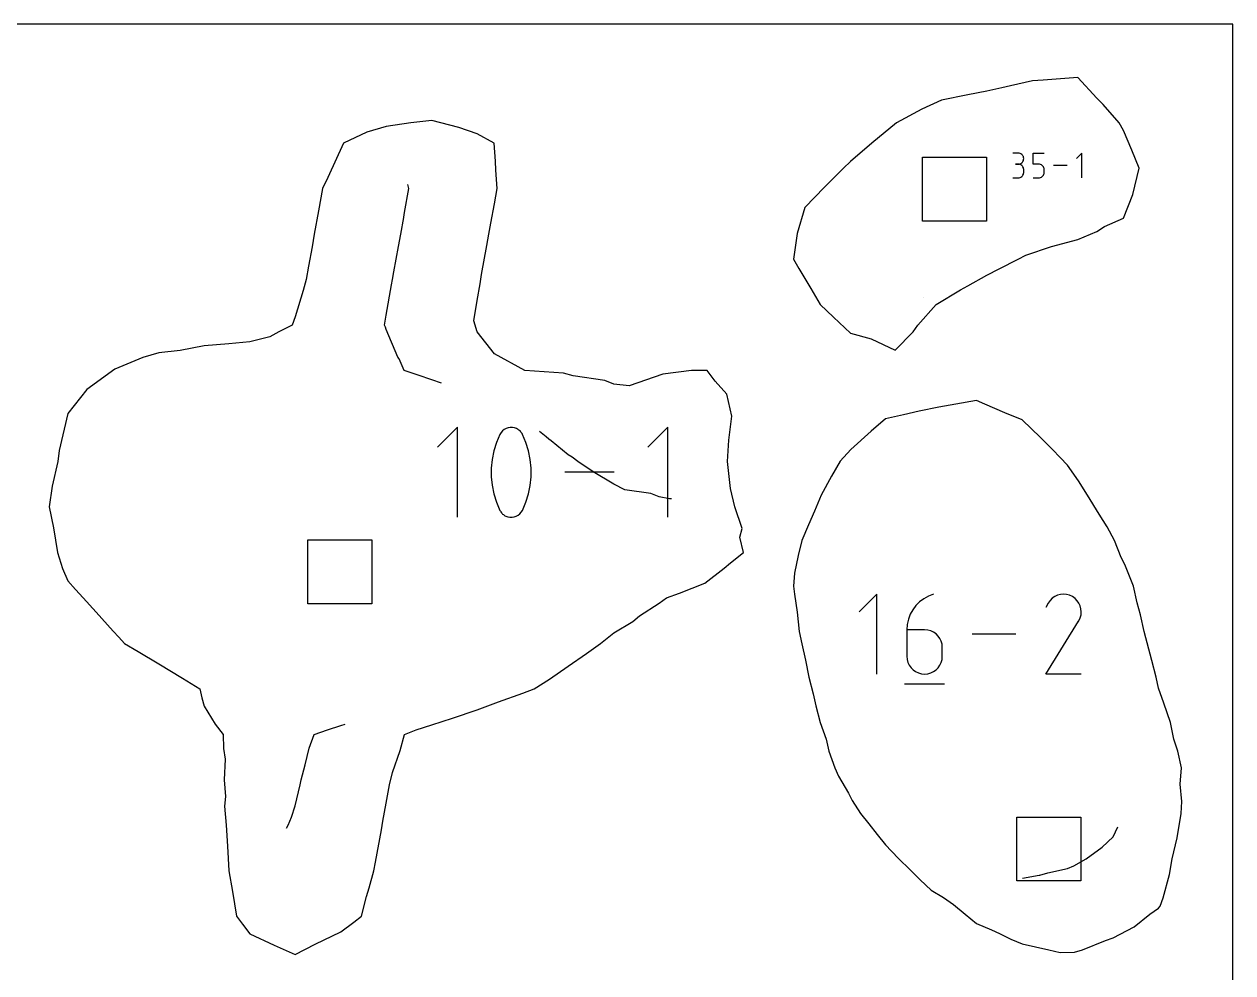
# Model space of a CAD drawing. Extents: x 0 to 12, y 0 to 12.
# Drawn here: x 8.977 to 12, y 9.626 to 12 of the extents above; entities that cross this region are included whole.
import ezdxf

# ---------------------------------------------------------------- set-up
doc = ezdxf.new("R2010")
doc.units = 0

msp = doc.modelspace()

# ---------------------------------------------------------------- linework, layer by layer
at = {"layer": 'annotation', "color": 1}
for p, q in [((11.463227, 11.677487), (11.449403, 11.677487)), ((11.465714, 11.677264), (11.463227, 11.677487)), ((11.468053, 11.676621), (11.465714, 11.677264)), ((11.470207, 11.675597), (11.468053, 11.676621)), ((11.472136, 11.674233), (11.470207, 11.675597)), ((11.473802, 11.672567), (11.472136, 11.674233)), ((11.475166, 11.670639), (11.473802, 11.672567)), ((11.476188, 11.66849), (11.475166, 11.670639)), ((11.476829, 11.666157), (11.476188, 11.66849)), ((11.500398, 11.649836), (11.500398, 11.677559)), ((11.500398, 11.677559), (11.528047, 11.677559)), ((11.62262, 11.677559), (11.60878, 11.663715)), ((11.62262, 11.615304), (11.62262, 11.677559)), ((11.463227, 11.649838), (11.456305, 11.649838)), ((11.456305, 11.649838), (11.463227, 11.649838)), ((11.463227, 11.649838), (11.465714, 11.650061)), ((11.465714, 11.649615), (11.463227, 11.649838)), ((11.463227, 11.649838), (11.463227, 11.649838)), ((11.465714, 11.650061), (11.468053, 11.650705)), ((11.468053, 11.648972), (11.465714, 11.649615)), ((11.468053, 11.650705), (11.470207, 11.651729)), ((11.470207, 11.647948), (11.468053, 11.648972)), ((11.470207, 11.651729), (11.472136, 11.653096)), ((11.472136, 11.646584), (11.470207, 11.647948)), ((11.472136, 11.653096), (11.473802, 11.654765)), ((11.473802, 11.644918), (11.472136, 11.646584)), ((11.473802, 11.654765), (11.475166, 11.656697)), ((11.475166, 11.64299), (11.473802, 11.644918)), ((11.475166, 11.656697), (11.476188, 11.658853)), ((11.476188, 11.640841), (11.475166, 11.64299)), ((11.476188, 11.658853), (11.476829, 11.661195)), ((11.476829, 11.638508), (11.476188, 11.640841)), ((11.477052, 11.663682), (11.476829, 11.666157)), ((11.476829, 11.661195), (11.477052, 11.663682)), ((11.477052, 11.636033), (11.476829, 11.638508)), ((11.477052, 11.663682), (11.477052, 11.663682)), ((11.514222, 11.649836), (11.500398, 11.649836)), ((11.516704, 11.649614), (11.514222, 11.649836)), ((11.519042, 11.648974), (11.516704, 11.649614)), ((11.521195, 11.647955), (11.519042, 11.648974)), ((11.523125, 11.646594), (11.521195, 11.647955)), ((11.524792, 11.644932), (11.523125, 11.646594)), ((11.526157, 11.643006), (11.524792, 11.644932)), ((11.527181, 11.640854), (11.526157, 11.643006)), ((11.527824, 11.638517), (11.527181, 11.640854)), ((11.528047, 11.636031), (11.527824, 11.638517)), ((11.585438, 11.646431), (11.551398, 11.646431)), ((11.449403, 11.615306), (11.463227, 11.615306)), ((11.463227, 11.615306), (11.465714, 11.615529)), ((11.463227, 11.615306), (11.463227, 11.615306)), ((11.465714, 11.615529), (11.468053, 11.616172)), ((11.468053, 11.616172), (11.470207, 11.617195)), ((11.470207, 11.617195), (11.472136, 11.618559)), ((11.472136, 11.618559), (11.473802, 11.620224)), ((11.473802, 11.620224), (11.475166, 11.622152)), ((11.475166, 11.622152), (11.476188, 11.624301)), ((11.476188, 11.624301), (11.476829, 11.626634)), ((11.476829, 11.626634), (11.477052, 11.629111)), ((11.477052, 11.629111), (11.477052, 11.636033)), ((11.477052, 11.636033), (11.477052, 11.636033)), ((11.500398, 11.615304), (11.514222, 11.615304)), ((11.514222, 11.615304), (11.516703, 11.615527)), ((11.514222, 11.615304), (11.514222, 11.615304)), ((11.516703, 11.615527), (11.51904, 11.61617)), ((11.51904, 11.61617), (11.521193, 11.617194)), ((11.521193, 11.617194), (11.523123, 11.61856)), ((11.523123, 11.61856), (11.524791, 11.620228)), ((11.524791, 11.620228), (11.526156, 11.62216)), ((11.526156, 11.62216), (11.52718, 11.624316)), ((11.52718, 11.624316), (11.527823, 11.626657)), ((11.527823, 11.626657), (11.528047, 11.629144)), ((11.528047, 11.629144), (11.528047, 11.636031)), ((11.528047, 11.636031), (11.528047, 11.636031)), ((9.92874, 11.529115), (9.939456, 11.588469)), ((9.939456, 11.588469), (9.936648, 11.59897)), ((9.926504, 11.516727), (9.92874, 11.529115)), ((9.91891, 11.47469), (9.92635, 11.515893)), ((9.92635, 11.515893), (9.926504, 11.516727)), ((9.913386, 11.44408), (9.91891, 11.47469)), ((9.901822, 11.379959), (9.913386, 11.44408)), ((9.898388, 11.360911), (9.901822, 11.379959)), ((9.882777, 11.272073), (9.896049, 11.34764)), ((9.896049, 11.34764), (9.898388, 11.360911)), ((11.226451, 11.316929), (11.226451, 11.316929)), ((9.878406, 11.247132), (9.880097, 11.256796)), ((9.880591, 11.241673), (9.878406, 11.247132)), ((9.880097, 11.256796), (9.882777, 11.272073)), ((9.882774, 11.236219), (9.880591, 11.241673)), ((9.911718, 11.166539), (9.882774, 11.236219)), ((9.914674, 11.162601), (9.911718, 11.166539)), ((9.927917, 11.133351), (9.914674, 11.162601)), ((9.962238, 11.121533), (9.927917, 11.133351)), ((9.996555, 11.109718), (9.962238, 11.121533)), ((10.020614, 11.101818), (9.996555, 11.109718)), ((10.060915, 10.991447), (10.010818, 10.941336)), ((10.060915, 10.766104), (10.060915, 10.991447)), ((10.167024, 10.973603), (10.158386, 10.95329)), ((10.169933, 10.978441), (10.167024, 10.973603)), ((10.167024, 10.973603), (10.167024, 10.973603)), ((10.173558, 10.982563), (10.169933, 10.978441)), ((10.17778, 10.98593), (10.173558, 10.982563)), ((10.182477, 10.988503), (10.17778, 10.98593)), ((10.187532, 10.990241), (10.182477, 10.988503)), ((10.192822, 10.991104), (10.187532, 10.990241)), ((10.198228, 10.991052), (10.192822, 10.991104)), ((10.203631, 10.990046), (10.198228, 10.991052)), ((10.20891, 10.988046), (10.203631, 10.990046)), ((10.210931, 10.986984), (10.20891, 10.988046)), ((10.20891, 10.988046), (10.20891, 10.988046)), ((10.21287, 10.985764), (10.210931, 10.986984)), ((10.214718, 10.984396), (10.21287, 10.985764)), ((10.216466, 10.98289), (10.214718, 10.984396)), ((10.218103, 10.981254), (10.216466, 10.98289)), ((10.219622, 10.9795), (10.218103, 10.981254)), ((10.221011, 10.977636), (10.219622, 10.9795)), ((10.222263, 10.975672), (10.221011, 10.977636)), ((10.223367, 10.973618), (10.222263, 10.975672)), ((10.232047, 10.953262), (10.223367, 10.973618)), ((10.223367, 10.973618), (10.223367, 10.973618)), ((10.283025, 10.967192), (10.265792, 10.980457)), ((10.587374, 10.991447), (10.537278, 10.941336)), ((10.587374, 10.766104), (10.587374, 10.991447)), ((10.158386, 10.95329), (10.151907, 10.932387)), ((10.238557, 10.932328), (10.232047, 10.953262)), ((10.289512, 10.961822), (10.283025, 10.967192)), ((10.294943, 10.957373), (10.289512, 10.961822)), ((10.337898, 10.922598), (10.294943, 10.957373)), ((10.151907, 10.932387), (10.147588, 10.911062)), ((10.242897, 10.910982), (10.238557, 10.932328)), ((10.347869, 10.916554), (10.337898, 10.922598)), ((10.361917, 10.905789), (10.347869, 10.916554)), ((10.147588, 10.911062), (10.145429, 10.889482)), ((10.145429, 10.889482), (10.145429, 10.867812)), ((10.245067, 10.889391), (10.242897, 10.910982)), ((10.245067, 10.867721), (10.245067, 10.889391)), ((10.40046, 10.879992), (10.361917, 10.905789)), ((10.145429, 10.867812), (10.147588, 10.84622)), ((10.242897, 10.84614), (10.245067, 10.867721)), ((10.452788, 10.878775), (10.329574, 10.878775)), ((10.451675, 10.848931), (10.40046, 10.879992)), ((10.147588, 10.84622), (10.151907, 10.824872)), ((10.151907, 10.824872), (10.158386, 10.803935)), ((10.232047, 10.803907), (10.238557, 10.824813)), ((10.238557, 10.824813), (10.242897, 10.84614)), ((10.479048, 10.835051), (10.451675, 10.848931)), ((10.544171, 10.825559), (10.479048, 10.835051)), ((10.565457, 10.816965), (10.544171, 10.825559)), ((10.158386, 10.803935), (10.167024, 10.783575)), ((10.223367, 10.783589), (10.232047, 10.803907)), ((10.590767, 10.812671), (10.565457, 10.816965)), ((10.596074, 10.812522), (10.590767, 10.812671)), ((10.167024, 10.783575), (10.167024, 10.783575)), ((10.167024, 10.783575), (10.168124, 10.781525)), ((10.168124, 10.781525), (10.169366, 10.779571)), ((10.169366, 10.779571), (10.170745, 10.777718)), ((10.170745, 10.777718), (10.172256, 10.775974)), ((10.172256, 10.775974), (10.173894, 10.774343)), ((10.173894, 10.774343), (10.175654, 10.772832)), ((10.175654, 10.772832), (10.177529, 10.771447)), ((10.177529, 10.771447), (10.179515, 10.770193)), ((10.179515, 10.770193), (10.181608, 10.769076)), ((10.181608, 10.769076), (10.181608, 10.769076)), ((10.181608, 10.769076), (10.186845, 10.767118)), ((10.186845, 10.767118), (10.192216, 10.766146)), ((10.192216, 10.766146), (10.1976, 10.766118)), ((10.1976, 10.766118), (10.202875, 10.766997)), ((10.202875, 10.766997), (10.20792, 10.768742)), ((10.20792, 10.768742), (10.212612, 10.771313)), ((10.212612, 10.771313), (10.216832, 10.774671)), ((10.216832, 10.774671), (10.220457, 10.778777)), ((10.220457, 10.778777), (10.223367, 10.783589)), ((10.223367, 10.783589), (10.223367, 10.783589)), ((11.109984, 10.57361), (11.065614, 10.529228)), ((11.109984, 10.374028), (11.109984, 10.57361)), ((11.216562, 10.554528), (11.207361, 10.545289)), ((11.227047, 10.562435), (11.216562, 10.554528)), ((11.238697, 10.568849), (11.227047, 10.562435)), ((11.251394, 10.57361), (11.238697, 10.568849)), ((11.251394, 10.57361), (11.251394, 10.57361)), ((11.538234, 10.551417), (11.532414, 10.540253)), ((11.542853, 10.557966), (11.538234, 10.551417)), ((11.548394, 10.563433), (11.542853, 10.557966)), ((11.55469, 10.567775), (11.548394, 10.563433)), ((11.561571, 10.570946), (11.55469, 10.567775)), ((11.568869, 10.572904), (11.561571, 10.570946)), ((11.576416, 10.573605), (11.568869, 10.572904)), ((11.584043, 10.573005), (11.576416, 10.573605)), ((11.591581, 10.571059), (11.584043, 10.573005)), ((11.598862, 10.567726), (11.591581, 10.571059)), ((11.605375, 10.563101), (11.598862, 10.567726)), ((11.598862, 10.567726), (11.598862, 10.567726)), ((11.61082, 10.557552), (11.605375, 10.563101)), ((11.615149, 10.551248), (11.61082, 10.557552)), ((11.618314, 10.544359), (11.615149, 10.551248)), ((11.193294, 10.523456), (11.188666, 10.511184)), ((11.199566, 10.534878), (11.193294, 10.523456)), ((11.207361, 10.545289), (11.199566, 10.534878)), ((11.620267, 10.537056), (11.618314, 10.544359)), ((11.618365, 10.514359), (11.620341, 10.521885)), ((11.620958, 10.529508), (11.620267, 10.537056)), ((11.620341, 10.521885), (11.620958, 10.529508)), ((11.185802, 10.498223), (11.184821, 10.484733)), ((11.188666, 10.511184), (11.185802, 10.498223)), ((11.532289, 10.374026), (11.614195, 10.505883)), ((11.614195, 10.505883), (11.614292, 10.506005)), ((11.614195, 10.505883), (11.614195, 10.505883)), ((11.614292, 10.506005), (11.614386, 10.506127)), ((11.614386, 10.506127), (11.614477, 10.506251)), ((11.614477, 10.506251), (11.614565, 10.506378)), ((11.614565, 10.506378), (11.61465, 10.50651)), ((11.61465, 10.50651), (11.614734, 10.506646)), ((11.614734, 10.506646), (11.614817, 10.506789)), ((11.614817, 10.506789), (11.6149, 10.506939)), ((11.6149, 10.506939), (11.614983, 10.507098)), ((11.614983, 10.507098), (11.618365, 10.514359)), ((11.614983, 10.507098), (11.614983, 10.507098)), ((11.184821, 10.484733), (11.184821, 10.418398)), ((11.22914, 10.484733), (11.184821, 10.484733)), ((11.237111, 10.484022), (11.22914, 10.484733)), ((11.244612, 10.48197), (11.237111, 10.484022)), ((11.251517, 10.478702), (11.244612, 10.48197)), ((11.257702, 10.474341), (11.251517, 10.478702)), ((11.263042, 10.469011), (11.257702, 10.474341)), ((11.267413, 10.462836), (11.263042, 10.469011)), ((11.270689, 10.455939), (11.267413, 10.462836)), ((11.45745, 10.473819), (11.348322, 10.473819)), ((11.272746, 10.448445), (11.270689, 10.455939)), ((11.27346, 10.440476), (11.272746, 10.448445)), ((11.27346, 10.418398), (11.27346, 10.440476)), ((11.27346, 10.440476), (11.27346, 10.440476)), ((11.184821, 10.418398), (11.184821, 10.418398)), ((11.184821, 10.418398), (11.185536, 10.410425)), ((11.185536, 10.410425), (11.187599, 10.40292)), ((11.187599, 10.40292), (11.190882, 10.396008)), ((11.267413, 10.396008), (11.270689, 10.40292)), ((11.270689, 10.40292), (11.272746, 10.410425)), ((11.272746, 10.410425), (11.27346, 10.418398)), ((11.190882, 10.396008), (11.195259, 10.389815)), ((11.195259, 10.389815), (11.200604, 10.384467)), ((11.200604, 10.384467), (11.206792, 10.380088)), ((11.206792, 10.380088), (11.213694, 10.376805)), ((11.213694, 10.376805), (11.221186, 10.374743)), ((11.221186, 10.374743), (11.22914, 10.374028)), ((11.22914, 10.374028), (11.237111, 10.374743)), ((11.22914, 10.374028), (11.22914, 10.374028)), ((11.237111, 10.374743), (11.244612, 10.376805)), ((11.244612, 10.376805), (11.251517, 10.380088)), ((11.251517, 10.380088), (11.257702, 10.384467)), ((11.257702, 10.384467), (11.263042, 10.389815)), ((11.263042, 10.389815), (11.267413, 10.396008)), ((11.620928, 10.374026), (11.532289, 10.374026)), ((11.17927, 10.34908), (11.279061, 10.34908)), ((9.768997, 10.244991), (9.780131, 10.248406)), ((9.689845, 10.188477), (9.702799, 10.223109)), ((9.702799, 10.223109), (9.735897, 10.234051)), ((9.735897, 10.234051), (9.768997, 10.244991)), ((9.680235, 10.146681), (9.689749, 10.188222)), ((9.689749, 10.188222), (9.689845, 10.188477)), ((9.670098, 10.10933), (9.680235, 10.146681)), ((9.655216, 10.044652), (9.66754, 10.097004)), ((9.66754, 10.097004), (9.670098, 10.10933)), ((9.646001, 10.016083), (9.655216, 10.044652)), ((9.637838, 9.995549), (9.646001, 10.016083)), ((9.633092, 9.988633), (9.637838, 9.995549)), ((11.700534, 9.966557), (11.712403, 9.991546)), ((11.672847, 9.940534), (11.700534, 9.966557)), ((11.633158, 9.911452), (11.672847, 9.940534)), ((11.536954, 9.876289), (11.586755, 9.887649)), ((11.586755, 9.887649), (11.602767, 9.894306)), ((11.602767, 9.894306), (11.633158, 9.911452)), ((11.474109, 9.863202), (11.515274, 9.870495)), ((11.515274, 9.870495), (11.516997, 9.870949)), ((11.516997, 9.870949), (11.536954, 9.876289))]:
    msp.add_line(p, q, dxfattribs=at)
at = {"layer": 'boundary', "color": 5}
for p, q in [((11.498729, 11.858502), (11.443848, 11.846039)), ((11.525967, 11.859883), (11.498729, 11.858502)), ((11.612509, 11.866216), (11.525967, 11.859883)), ((11.660228, 11.814871), (11.612509, 11.866216)), ((11.337442, 11.82306), (11.271169, 11.809543)), ((11.384949, 11.832436), (11.337442, 11.82306)), ((11.422476, 11.841072), (11.384949, 11.832436)), ((11.443848, 11.846039), (11.422476, 11.841072)), ((11.271169, 11.809543), (11.222328, 11.787112)), ((11.67552, 11.799188), (11.660228, 11.814871)), ((11.715361, 11.75353), (11.67552, 11.799188)), ((9.996556, 11.758918), (9.944308, 11.753172)), ((10.064391, 11.741672), (9.996556, 11.758918)), ((11.222328, 11.787112), (11.158484, 11.75353)), ((9.834272, 11.729544), (9.775547, 11.702251)), ((9.882776, 11.74395), (9.834272, 11.729544)), ((9.944308, 11.753172), (9.882776, 11.74395)), ((10.110336, 11.725279), (10.064391, 11.741672)), ((11.158484, 11.75353), (11.097101, 11.702193)), ((11.726289, 11.734202), (11.715361, 11.75353)), ((11.747612, 11.684954), (11.726289, 11.734202)), ((9.775547, 11.702251), (9.736304, 11.616257)), ((10.152678, 11.702251), (10.110336, 11.725279)), ((10.155689, 11.656898), (10.152678, 11.702251)), ((11.097101, 11.702193), (11.043608, 11.656036)), ((11.76565, 11.63975), (11.747612, 11.684954)), ((10.156856, 11.634991), (10.155689, 11.656898)), ((11.026452, 11.63975), (10.979045, 11.592354)), ((11.043608, 11.656036), (11.026452, 11.63975)), ((11.749969, 11.573476), (11.76565, 11.63975)), ((9.736304, 11.616257), (9.72323, 11.588471)), ((10.160033, 11.588471), (10.156856, 11.634991)), ((9.72323, 11.588471), (9.713252, 11.532727)), ((10.153129, 11.550215), (10.160033, 11.588471)), ((10.979045, 11.592354), (10.929828, 11.541012)), ((10.144495, 11.502414), (10.153129, 11.550215)), ((11.726289, 11.514184), (11.749969, 11.573476)), ((9.713252, 11.532727), (9.702856, 11.474691)), ((10.929828, 11.541012), (10.910513, 11.476164)), ((10.139489, 11.474691), (10.144495, 11.502414)), ((11.660015, 11.481563), (11.678783, 11.493998)), ((11.678783, 11.493998), (11.726289, 11.514184)), ((9.702856, 11.474691), (9.697171, 11.443153)), ((10.134343, 11.446158), (10.139489, 11.474691)), ((10.910513, 11.476164), (10.901079, 11.412189)), ((11.546235, 11.443922), (11.612509, 11.461377)), ((11.612509, 11.461377), (11.660015, 11.481563)), ((9.697171, 11.443153), (9.688237, 11.394108)), ((10.121314, 11.373957), (10.134343, 11.446158)), ((11.482023, 11.421661), (11.546235, 11.443922)), ((10.901079, 11.412189), (10.914803, 11.389069)), ((11.415749, 11.387626), (11.463482, 11.412189)), ((11.463482, 11.412189), (11.482023, 11.421661)), ((9.688237, 11.394108), (9.68225, 11.360911)), ((10.117354, 11.350565), (10.121314, 11.373957)), ((10.914803, 11.389069), (10.929828, 11.363353)), ((11.337442, 11.34565), (11.384949, 11.371748)), ((11.384949, 11.371748), (11.415749, 11.387626)), ((9.68225, 11.360911), (9.674926, 11.333623)), ((10.110336, 11.308522), (10.117354, 11.350565)), ((10.929828, 11.363353), (10.94428, 11.338966)), ((10.94428, 11.338966), (10.968008, 11.298409)), ((11.257827, 11.298409), (11.318675, 11.335634)), ((11.318675, 11.335634), (11.337442, 11.34565)), ((9.674926, 11.333623), (9.655216, 11.267698)), ((10.101889, 11.257586), (10.110336, 11.308522)), ((10.968008, 11.298409), (11.001063, 11.267272)), ((11.212396, 11.246792), (11.257827, 11.298409)), ((9.647848, 11.247131), (9.613898, 11.229869)), ((9.655216, 11.267698), (9.647848, 11.247131)), ((10.110336, 11.230078), (10.101889, 11.257586)), ((11.001063, 11.267272), (11.043608, 11.226554)), ((11.200402, 11.230393), (11.212396, 11.246792)), ((9.59153, 11.217328), (9.541436, 11.205428)), ((9.613898, 11.229869), (9.59153, 11.217328)), ((10.153629, 11.175497), (10.110336, 11.230078)), ((11.043608, 11.226554), (11.095252, 11.212889)), ((11.155433, 11.184629), (11.200402, 11.230393)), ((9.427656, 11.19517), (9.367721, 11.183275)), ((9.489187, 11.200395), (9.427656, 11.19517)), ((9.541436, 11.205428), (9.489187, 11.200395)), ((11.095252, 11.212889), (11.155433, 11.184629)), ((9.27385, 11.165732), (9.203905, 11.136432)), ((9.313876, 11.177372), (9.27385, 11.165732)), ((9.367721, 11.183275), (9.313876, 11.177372)), ((10.229619, 11.133351), (10.153629, 11.175497)), ((9.203905, 11.136432), (9.133603, 11.086184)), ((10.325841, 11.126627), (10.229619, 11.133351)), ((10.350365, 11.119773), (10.325841, 11.126627)), ((10.574793, 11.124015), (10.489925, 11.095102)), ((10.646179, 11.133351), (10.574793, 11.124015)), ((10.685591, 11.133351), (10.646179, 11.133351)), ((10.705492, 11.107095), (10.685591, 11.133351)), ((10.429214, 11.10831), (10.350365, 11.119773)), ((10.451677, 11.099416), (10.429214, 11.10831)), ((10.489925, 11.095102), (10.451677, 11.099416)), ((10.734267, 11.074601), (10.705492, 11.107095)), ((9.133603, 11.086184), (9.086316, 11.026119)), ((10.747183, 11.019571), (10.734267, 11.074601)), ((11.264658, 11.04172), (11.215818, 11.031455)), ((11.3075, 11.049254), (11.264658, 11.04172)), ((11.359196, 11.058462), (11.3075, 11.049254)), ((11.379434, 11.049254), (11.359196, 11.058462)), ((11.429985, 11.027909), (11.379434, 11.049254)), ((9.086316, 11.026119), (9.06511, 10.932998)), ((10.739714, 10.959093), (10.747183, 11.019571)), ((11.131635, 11.01231), (11.09536, 10.981673)), ((11.176114, 11.022507), (11.131635, 11.01231)), ((11.215818, 11.031455), (11.176114, 11.022507)), ((11.472976, 11.010443), (11.429985, 11.027909)), ((11.519356, 10.966058), (11.472976, 11.010443)), ((11.09536, 10.981673), (11.045016, 10.935474)), ((10.736029, 10.90579), (10.739714, 10.959093)), ((11.549049, 10.935474), (11.519356, 10.966058)), ((9.06511, 10.932998), (9.061671, 10.90579)), ((11.045016, 10.935474), (11.017855, 10.906828)), ((11.567903, 10.916177), (11.549049, 10.935474)), ((11.586756, 10.89688), (11.567903, 10.916177)), ((9.061671, 10.90579), (9.047202, 10.843787)), ((10.74402, 10.838565), (10.736029, 10.90579)), ((11.017855, 10.906828), (10.996526, 10.869144)), ((11.614196, 10.857316), (11.586756, 10.89688)), ((10.996526, 10.869144), (10.970567, 10.821693)), ((11.636726, 10.821693), (11.614196, 10.857316)), ((9.047202, 10.843787), (9.039714, 10.79201)), ((10.754848, 10.79201), (10.74402, 10.838565)), ((10.970567, 10.821693), (10.953722, 10.781835)), ((11.665487, 10.774323), (11.636726, 10.821693)), ((9.039714, 10.79201), (9.050528, 10.739762)), ((10.773174, 10.738537), (10.754848, 10.79201)), ((10.953722, 10.781835), (10.939149, 10.747379)), ((11.685797, 10.742009), (11.665487, 10.774323)), ((9.050528, 10.739762), (9.060973, 10.67823)), ((10.766685, 10.71629), (10.773174, 10.738537)), ((10.939149, 10.747379), (10.922506, 10.707913)), ((11.703946, 10.707913), (11.685797, 10.742009)), ((10.776079, 10.67823), (10.766685, 10.71629)), ((10.922506, 10.707913), (10.912558, 10.670272)), ((11.72042, 10.665882), (11.703946, 10.707913)), ((9.060973, 10.67823), (9.073439, 10.638299)), ((10.743347, 10.652495), (10.776079, 10.67823)), ((10.728262, 10.638701), (10.743347, 10.652495)), ((10.912558, 10.670272), (10.904075, 10.626401)), ((11.72973, 10.648034), (11.72042, 10.665882)), ((11.751186, 10.594133), (11.72973, 10.648034)), ((9.073439, 10.638299), (9.086316, 10.607319)), ((10.679237, 10.601595), (10.728262, 10.638701)), ((10.904075, 10.626401), (10.901079, 10.594133)), ((9.086316, 10.607319), (9.105513, 10.585884)), ((9.105513, 10.585884), (9.124711, 10.56445)), ((10.615855, 10.576647), (10.679237, 10.601595)), ((10.901079, 10.594133), (10.904075, 10.573472)), ((11.76102, 10.552125), (11.751186, 10.594133)), ((9.124711, 10.56445), (9.157241, 10.528897)), ((10.515869, 10.519567), (10.565457, 10.551704)), ((10.565457, 10.551704), (10.583583, 10.56445)), ((10.583583, 10.56445), (10.615855, 10.576647)), ((10.904075, 10.573472), (10.91013, 10.528698)), ((11.768799, 10.522361), (11.76102, 10.552125)), ((9.157241, 10.528897), (9.200096, 10.481122)), ((10.499304, 10.50522), (10.515869, 10.519567)), ((10.91013, 10.528698), (10.915592, 10.480353)), ((11.778632, 10.480353), (11.768799, 10.522361)), ((10.451677, 10.477441), (10.499304, 10.50522)), ((9.200096, 10.481122), (9.214079, 10.465896)), ((9.214079, 10.465896), (9.228062, 10.45067)), ((10.418471, 10.45067), (10.435074, 10.464056)), ((10.435074, 10.464056), (10.451677, 10.477441)), ((10.915592, 10.480353), (10.922253, 10.449191)), ((11.79773, 10.408084), (11.778632, 10.480353)), ((9.228062, 10.45067), (9.262527, 10.430025)), ((9.262527, 10.430025), (9.313876, 10.399912)), ((10.383317, 10.425748), (10.418471, 10.45067)), ((10.922253, 10.449191), (10.930938, 10.408688)), ((9.313876, 10.399912), (9.373217, 10.363416)), ((10.337897, 10.393405), (10.383317, 10.425748)), ((10.930938, 10.408688), (10.939925, 10.366573)), ((11.808177, 10.366573), (11.79773, 10.408084)), ((10.290651, 10.361317), (10.337897, 10.393405)), ((9.373217, 10.363416), (9.416757, 10.33689)), ((10.252639, 10.33689), (10.290651, 10.361317)), ((10.939925, 10.366573), (10.950447, 10.324565)), ((11.814316, 10.338928), (11.808177, 10.366573)), ((11.827252, 10.300747), (11.814316, 10.338928)), ((9.416757, 10.33689), (9.421309, 10.31456)), ((9.421309, 10.31456), (9.427656, 10.293658)), ((10.163271, 10.304567), (10.224116, 10.326411)), ((10.224116, 10.326411), (10.252639, 10.33689)), ((10.950447, 10.324565), (10.957049, 10.294801)), ((9.427656, 10.293658), (9.454573, 10.248953)), ((10.048805, 10.263885), (10.110336, 10.284662)), ((10.110336, 10.284662), (10.163271, 10.304567)), ((10.957049, 10.294801), (10.967571, 10.252793)), ((11.843824, 10.252793), (11.827252, 10.300747)), ((9.454573, 10.248953), (9.475098, 10.22311)), ((9.996556, 10.246841), (10.048805, 10.263885)), ((10.967571, 10.252793), (10.982634, 10.210785)), ((11.852608, 10.210785), (11.843824, 10.252793)), ((9.475098, 10.22311), (9.475319, 10.187958)), ((9.917966, 10.18243), (9.928541, 10.22311)), ((9.928541, 10.22311), (9.957621, 10.23464)), ((9.957621, 10.23464), (9.996556, 10.246841)), ((9.475319, 10.187958), (9.479557, 10.161357)), ((10.982634, 10.210785), (10.98922, 10.181021)), ((11.862659, 10.181021), (11.852608, 10.210785)), ((9.479557, 10.161357), (9.477095, 10.10933)), ((9.898698, 10.127736), (9.917966, 10.18243)), ((10.98922, 10.181021), (11.004282, 10.139013)), ((11.871443, 10.139013), (11.862659, 10.181021)), ((9.891083, 10.097071), (9.898698, 10.127736)), ((11.004282, 10.139013), (11.013541, 10.118198)), ((11.868267, 10.0985), (11.871443, 10.139013)), ((9.477095, 10.10933), (9.480664, 10.067768)), ((9.882776, 10.051045), (9.891083, 10.097071)), ((11.013541, 10.118198), (11.038614, 10.07619)), ((11.872146, 10.055413), (11.868267, 10.0985)), ((9.480664, 10.067768), (9.478028, 10.043653)), ((11.038614, 10.07619), (11.047832, 10.057867)), ((9.478028, 10.043653), (9.482158, 9.99555)), ((9.874618, 10.005837), (9.882776, 10.051045)), ((11.047832, 10.057867), (11.06859, 10.025233)), ((11.870638, 10.025233), (11.872146, 10.055413)), ((9.870762, 9.984512), (9.874618, 10.005837)), ((11.06859, 10.025233), (11.08984, 9.998832)), ((11.860831, 9.96428), (11.870638, 10.025233)), ((9.482158, 9.99555), (9.48606, 9.943301)), ((9.855963, 9.903633), (9.870762, 9.984512)), ((11.08984, 9.998832), (11.110386, 9.972888)), ((11.110386, 9.972888), (11.131635, 9.946487)), ((11.131635, 9.946487), (11.146216, 9.93088)), ((11.848129, 9.911453), (11.860831, 9.96428)), ((9.48606, 9.943301), (9.488857, 9.88177)), ((11.146216, 9.93088), (11.164468, 9.911453)), ((9.852008, 9.88177), (9.855963, 9.903633)), ((11.164468, 9.911453), (11.191896, 9.885292)), ((11.191896, 9.885292), (11.217988, 9.859491)), ((11.841554, 9.872065), (11.848129, 9.911453)), ((9.488857, 9.88177), (9.498482, 9.829521)), ((9.840146, 9.83914), (9.852008, 9.88177)), ((11.217988, 9.859491), (11.245415, 9.83333)), ((11.825469, 9.8138), (11.841554, 9.872065)), ((9.498482, 9.829521), (9.50812, 9.76799)), ((9.833566, 9.8172), (9.840146, 9.83914)), ((11.245415, 9.83333), (11.276372, 9.815203)), ((9.820672, 9.76799), (9.833566, 9.8172)), ((11.276372, 9.815203), (11.301351, 9.797673)), ((11.301351, 9.797673), (11.330273, 9.773606)), ((11.818233, 9.792913), (11.825469, 9.8138)), ((9.50812, 9.76799), (9.523138, 9.748407)), ((9.80154, 9.753165), (9.820672, 9.76799)), ((11.330273, 9.773606), (11.359196, 9.74954)), ((11.752928, 9.741247), (11.792788, 9.772811)), ((11.792788, 9.772811), (11.814316, 9.788153)), ((11.814316, 9.788153), (11.818233, 9.792913)), ((9.523138, 9.748407), (9.541436, 9.724038)), ((9.768996, 9.729187), (9.80154, 9.753165)), ((11.359196, 9.74954), (11.396734, 9.73417)), ((11.396734, 9.73417), (11.416172, 9.724478)), ((11.700536, 9.713886), (11.752928, 9.741247)), ((9.541436, 9.724038), (9.602266, 9.695704)), ((9.704932, 9.698335), (9.768996, 9.729187)), ((11.416172, 9.724478), (11.444583, 9.710911)), ((11.444583, 9.710911), (11.472976, 9.699055)), ((11.623676, 9.683893), (11.681197, 9.706923)), ((11.681197, 9.706923), (11.700536, 9.713886)), ((9.602266, 9.695704), (9.655216, 9.672616)), ((9.655216, 9.672616), (9.704932, 9.698335)), ((11.472976, 9.699055), (11.540183, 9.683893)), ((11.540183, 9.683893), (11.568161, 9.677377)), ((11.568161, 9.677377), (11.604428, 9.677713)), ((11.604428, 9.677713), (11.623676, 9.683893))]:
    msp.add_line(p, q, dxfattribs=at)
at = {"layer": 'frame', "color": 5}
for p, q in [((12, 12), (0, 12)), ((12, 0), (12, 12))]:
    msp.add_line(p, q, dxfattribs=at)
at = {"layer": 'hole', "color": 5}
for p, q in [((11.223801, 11.507443), (11.223801, 11.667443)), ((11.223801, 11.667443), (11.383801, 11.667443)), ((11.383801, 11.667443), (11.383801, 11.507443)), ((11.383801, 11.507443), (11.223801, 11.507443)), ((9.687017, 10.550067), (9.687017, 10.710067)), ((9.687017, 10.710067), (9.847017, 10.710067)), ((9.847017, 10.710067), (9.847017, 10.550067)), ((9.847017, 10.550067), (9.687017, 10.550067)), ((11.460146, 9.856245), (11.460146, 10.016245)), ((11.460146, 10.016245), (11.620146, 10.016245)), ((11.620146, 10.016245), (11.620146, 9.856245)), ((11.620146, 9.856245), (11.460146, 9.856245))]:
    msp.add_line(p, q, dxfattribs=at)

doc.saveas('drawing.dxf')
